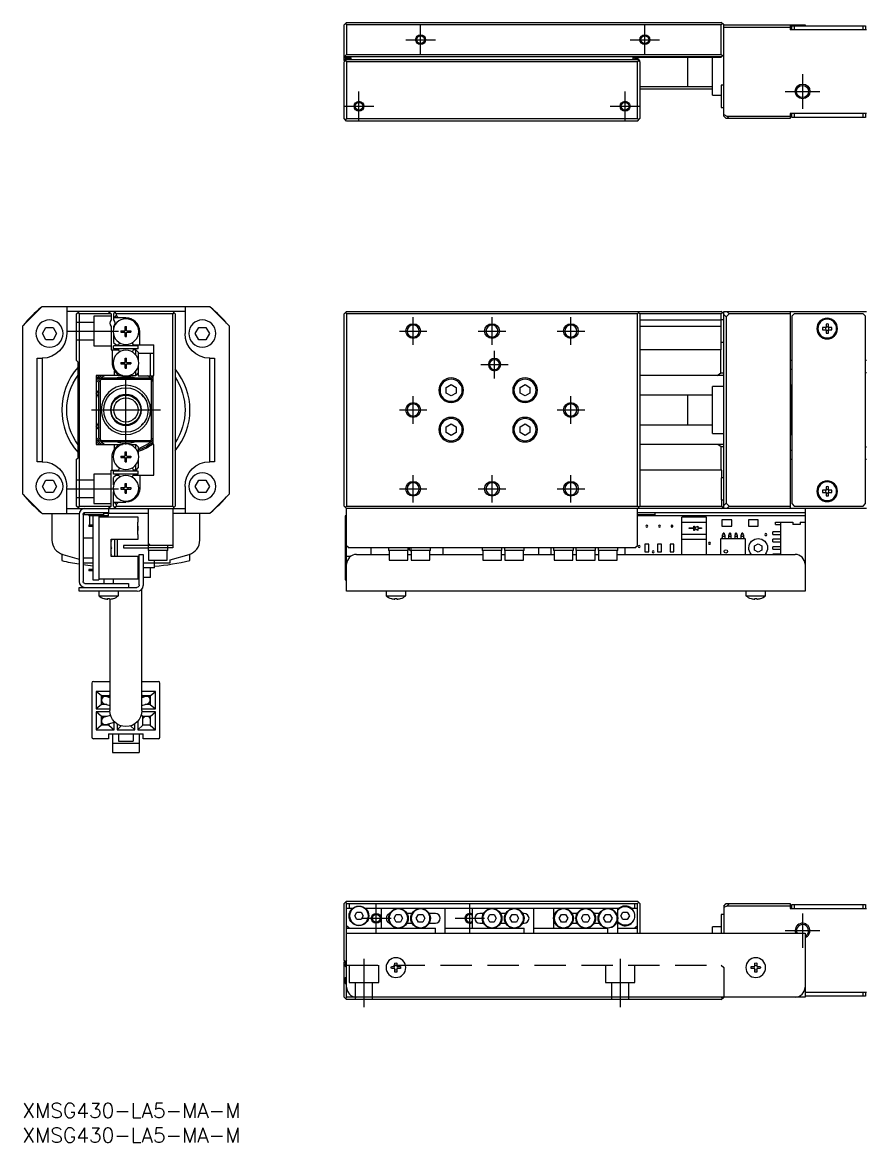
# Model space of a CAD drawing. Extents: x 0 to 783, y -8 to 230.
# Drawn here: x 0 to 171.3, y -8 to 219.3 of the extents above; entities that cross this region are included whole.
import ezdxf

# ---------------------------------------------------------------- set-up
doc = ezdxf.new("R2010")
doc.units = 0
doc.header["$LTSCALE"] = 0.5
doc.linetypes.add('CENTER', pattern=[50.8, 31.75, -6.35, 6.35, -6.35])
doc.linetypes.add('DASHED', pattern=[19.05, 12.7, -6.35])
for name, color, linetype in [('MSM_CENTER', 1, 'CENTER'), ('MSM_CONTINUOUS', 7, 'CONTINUOUS'), ('MSM_DASHED', 4, 'DASHED'), ('MSM_NARROW', 5, 'CONTINUOUS'), ('MSM_PART_NUMBER', 7, 'CONTINUOUS')]:
    doc.layers.add(name, color=color, linetype=linetype)
doc.styles.get("Standard").update_dxf_attribs({"font": 'txt.shx', "height": 1, "bigfont": 'bigfont.shx'})

# ---------------------------------------------------------------- blocks, each defined once
blk = doc.blocks.new('*U2')
at = {"layer": 'MSM_PART_NUMBER'}
blk.add_text('XMSG430-LA5-MA-M', height=3, dxfattribs=at).set_placement((0, -3))
blk = doc.blocks.new('*U3')
at = {"layer": 'MSM_PART_NUMBER'}
blk.add_text('XMSG430-LA5-MA-M', height=3, dxfattribs=at).set_placement((0, -8))

msp = doc.modelspace()

# ---------------------------------------------------------------- linework, layer by layer
at = {"layer": 'MSM_CENTER'}
for p, q in [((80.79, 212.76), (80.79, 218.76)), ((126.29, 212.76), (126.29, 218.76)), ((77.79, 215.76), (83.79, 215.76)), ((123.29, 215.76), (129.29, 215.76)), ((158.29, 208.76), (158.29, 201.76)), ((68.29, 199.26), (68.29, 205.26)), ((122.29, 199.26), (122.29, 205.26)), ((154.79, 205.26), (161.79, 205.26)), ((65.29, 202.26), (71.29, 202.26)), ((119.29, 202.26), (125.29, 202.26)), ((79.29, 153.84), (79.29, 159.44)), ((95.29, 153.84), (95.29, 159.44)), ((111.29, 153.84), (111.29, 159.44)), ((9, 156.64), (19.5, 156.64)), ((76.49, 156.64), (82.09, 156.64)), ((92.49, 156.64), (98.09, 156.64)), ((108.49, 156.64), (114.09, 156.64)), ((95.79, 147.04), (95.79, 152.64)), ((92.99, 149.84), (98.59, 149.84)), ((21, 133.64), (21, 147.64)), ((79.29, 137.84), (79.29, 143.44)), ((111.29, 137.84), (111.29, 143.44)), ((14, 140.64), (28, 140.64)), ((76.49, 140.64), (82.09, 140.64)), ((108.49, 140.64), (114.09, 140.64)), ((79.29, 121.84), (79.29, 127.44)), ((95.29, 121.84), (95.29, 127.44)), ((111.29, 121.84), (111.29, 127.44)), ((9, 124.64), (19.5, 124.64)), ((76.49, 124.64), (82.09, 124.64)), ((92.49, 124.64), (98.09, 124.64)), ((108.49, 124.64), (114.09, 124.64)), ((71.79, 34.5), (71.79, 40.5)), ((90.79, 34.5), (90.79, 40.5)), ((68.79, 37.5), (74.79, 37.5)), ((87.79, 37.5), (93.79, 37.5)), ((158.29, 38.5), (158.29, 31.5)), ((154.79, 35), (161.79, 35)), ((69.29, 29.3), (69.29, 19.5)), ((121.29, 29.3), (121.29, 19.5))]:
    msp.add_line(p, q, dxfattribs=at)
at = {"layer": 'MSM_CONTINUOUS'}
for p, q in [((65.29, 218.76), (65.79, 219.26)), ((65.29, 211.56), (65.29, 218.76)), ((65.54, 219.01), (65.79, 218.76)), ((65.79, 219.26), (141.79, 219.26)), ((65.79, 218.76), (65.79, 212.76)), ((141.79, 218.76), (65.79, 218.76)), ((142.29, 218.76), (141.79, 219.26)), ((141.79, 218.76), (142.04, 219.01)), ((141.79, 212.76), (141.79, 218.76)), ((142.29, 200.26), (142.29, 218.76)), ((142.29, 218.76), (158.79, 218.76)), ((155.79, 218.26), (142.29, 218.26)), ((155.79, 218.76), (155.79, 217.76)), ((156.09, 217.76), (156.09, 218.56)), ((156.09, 218.56), (171.09, 218.56)), ((156.59, 218.56), (156.59, 217.76)), ((158.79, 218.76), (158.79, 218.56)), ((170.59, 217.76), (170.59, 218.56)), ((171.09, 218.56), (171.09, 217.76)), ((171.29, 217.76), (155.79, 217.76)), ((65.79, 212.76), (65.29, 212.26)), ((141.79, 212.26), (65.29, 212.26)), ((65.29, 212.06), (66.69, 212.06)), ((65.29, 211.26), (65.79, 211.76)), ((65.39, 211.46), (65.29, 211.56)), ((65.39, 211.36), (65.39, 211.56)), ((65.54, 211.51), (65.79, 211.26)), ((66.39, 211.86), (65.69, 211.86)), ((65.79, 212.76), (141.79, 212.76)), ((65.79, 211.76), (124.79, 211.76)), ((66.69, 211.76), (66.69, 212.06)), ((123.89, 211.76), (123.89, 212.16)), ((141.69, 212.16), (123.89, 212.16)), ((124.89, 211.86), (124.19, 211.86)), ((124.79, 211.76), (125.29, 211.26)), ((124.79, 211.26), (125.04, 211.51)), ((125.19, 211.56), (125.19, 211.36)), ((134.99, 206.26), (134.99, 212.16)), ((139.99, 204.51), (139.99, 212.16)), ((141.69, 212.16), (141.79, 212.26)), ((142.04, 212.51), (141.79, 212.76)), ((141.79, 212.26), (142.29, 212.76)), ((65.29, 199.76), (65.29, 211.26)), ((65.79, 211.26), (65.79, 199.76)), ((124.79, 211.26), (65.79, 211.26)), ((124.79, 199.76), (124.79, 211.26)), ((125.29, 211.26), (125.29, 199.76)), ((125.29, 206.26), (139.99, 206.26)), ((125.29, 205.76), (139.99, 205.76)), ((141.79, 206.51), (141.79, 202.01)), ((142.29, 206.51), (141.79, 206.51)), ((139.99, 204.51), (141.79, 204.51)), ((141.79, 202.01), (142.29, 202.01)), ((142.29, 200.57), (142.9, 200.26)), ((142.79, 199.76), (142.29, 200.26)), ((142.9, 200.26), (155.79, 200.26)), ((142.9, 200.26), (143.4, 199.76)), ((171.29, 200.76), (155.79, 200.76)), ((155.79, 200.76), (155.79, 199.76)), ((156.09, 199.96), (156.09, 200.76)), ((156.59, 200.76), (156.59, 199.96)), ((170.59, 199.96), (170.59, 200.76)), ((171.09, 200.76), (171.09, 199.96)), ((65.79, 199.26), (65.29, 199.76)), ((65.79, 199.76), (65.54, 199.51)), ((65.79, 199.76), (124.79, 199.76)), ((124.79, 199.26), (65.79, 199.26)), ((125.04, 199.51), (124.79, 199.76)), ((124.79, 199.26), (125.29, 199.76)), ((155.79, 199.76), (142.79, 199.76)), ((171.09, 199.96), (156.09, 199.96)), ((4, 161.64), (0, 157.64)), ((4, 161.64), (38, 161.64)), ((9, 161.64), (9, 156.14)), ((33, 161.64), (33, 156.14)), ((42, 157.64), (38, 161.64)), ((33, 160.64), (9, 160.64)), ((11, 160.14), (11.5, 160.64)), ((11, 150.64), (11, 160.14)), ((11.5, 160.14), (11.25, 160.39)), ((11.5, 160.14), (11.5, 121.14)), ((18, 160.14), (11.5, 160.14)), ((17.5, 160.64), (18, 160.14)), ((18, 160.14), (18, 158.9)), ((19, 160.64), (18.5, 160.14)), ((18.5, 160.14), (18.5, 158.9)), ((21, 159.34), (18.5, 159.34)), ((19, 159.84), (18.65, 159.34)), ((19, 160.14), (18.75, 160.39)), ((19, 160.14), (19, 159.84)), ((30.5, 160.14), (19, 160.14)), ((19.5, 159.34), (19, 159.84)), ((30.5, 160.64), (31, 160.14)), ((30.75, 160.39), (30.5, 160.14)), ((30.5, 121.14), (30.5, 160.14)), ((31, 160.14), (31, 121.14)), ((65.79, 160.64), (65.29, 160.14)), ((65.29, 121.14), (65.29, 160.14)), ((65.54, 160.39), (65.79, 160.14)), ((65.79, 160.64), (141.79, 160.64)), ((65.79, 160.14), (65.79, 121.14)), ((124.79, 160.14), (65.79, 160.14)), ((125.29, 160.14), (124.79, 160.64)), ((124.79, 160.14), (125.04, 160.39)), ((124.79, 121.14), (124.79, 160.14)), ((141.79, 160.14), (125.29, 160.14)), ((125.29, 160.14), (125.29, 121.14)), ((142.29, 160.14), (141.79, 160.64)), ((141.79, 160.14), (142.04, 160.39)), ((141.79, 158.9), (141.79, 160.14)), ((142.29, 120.64), (142.29, 160.64)), ((142.29, 160.64), (171.29, 160.64)), ((142.79, 159.53), (142.29, 160.03)), ((143.4, 160.14), (142.79, 159.53)), ((142.79, 159.53), (142.79, 121.75)), ((142.9, 160.64), (143.4, 160.14)), ((155.79, 160.14), (143.4, 160.14)), ((155.79, 160.64), (155.79, 120.64)), ((156.59, 160.14), (156.09, 159.64)), ((156.09, 159.64), (156.09, 121.64)), ((170.59, 160.14), (156.59, 160.14)), ((171.09, 159.64), (170.59, 160.14)), ((171.09, 121.64), (171.09, 159.64)), ((0, 157.64), (0, 123.64)), ((4.06, 156.14), (4.78, 157.39)), ((4.78, 157.39), (6.22, 157.39)), ((6.22, 157.39), (6.94, 156.14)), ((18, 157.58), (18, 152.84)), ((18.5, 157.58), (18.5, 157.25)), ((20.86, 157.54), (21.15, 157.54)), ((20.86, 156.74), (20.86, 157.54)), ((21.15, 157.01), (20.86, 157.01)), ((21.15, 156.74), (21.15, 157.54)), ((35.06, 156.14), (35.78, 157.39)), ((35.78, 157.39), (37.22, 157.39)), ((37.22, 157.39), (37.94, 156.14)), ((42, 123.64), (42, 157.64)), ((125.29, 158.9), (141.79, 158.9)), ((141.79, 157.58), (125.29, 157.58)), ((141.79, 152.84), (141.79, 158.89)), ((142.29, 158.89), (141.79, 158.89)), ((163.05, 157.38), (162.37, 157.38)), ((162.37, 156.9), (163.05, 156.9)), ((163.05, 158.06), (163.05, 157.38)), ((163.05, 156.9), (163.05, 156.22)), ((163.53, 157.38), (163.53, 158.06)), ((164.21, 157.38), (163.53, 157.38)), ((163.53, 156.22), (163.53, 156.9)), ((163.53, 156.9), (164.21, 156.9)), ((4.78, 154.89), (4.06, 156.14)), ((6.22, 154.89), (4.78, 154.89)), ((6.94, 156.14), (6.22, 154.89)), ((18.5, 155.82), (18.5, 154.34)), ((20, 156.68), (20.8, 156.68)), ((20, 156.68), (20, 156.39)), ((20, 156.39), (20.8, 156.39)), ((20.53, 156.39), (20.53, 156.68)), ((20.86, 155.54), (20.86, 156.33)), ((20.86, 156.07), (21.15, 156.07)), ((20.86, 155.54), (21.15, 155.54)), ((21.15, 155.54), (21.15, 156.33)), ((21.21, 156.68), (22, 156.68)), ((21.21, 156.39), (22, 156.39)), ((21.47, 156.39), (21.47, 156.68)), ((22, 156.68), (22, 156.39)), ((23.8, 153.84), (23.8, 156.54)), ((35.78, 154.89), (35.06, 156.14)), ((37.22, 154.89), (35.78, 154.89)), ((37.94, 156.14), (37.22, 154.89)), ((18, 152.84), (19.46, 152.84)), ((18.2, 152.84), (18.2, 150.14)), ((18.5, 154.34), (19, 153.84)), ((18.5, 153.04), (18.5, 153.64)), ((23.5, 153.64), (18.5, 153.64)), ((23.5, 153.04), (18.5, 153.04)), ((19, 153.84), (19.48, 153.84)), ((19.46, 152.84), (19.54, 152.7)), ((19.54, 153.93), (19.48, 153.84)), ((22.52, 153.84), (22.33, 154.16)), ((22.33, 152.46), (22.54, 152.84)), ((22.52, 153.84), (26.7, 153.84)), ((23, 152.84), (22.54, 152.84)), ((23, 151.8), (23, 152.84)), ((23, 152.84), (23.5, 152.34)), ((23.5, 153.04), (23.5, 153.64)), ((23.5, 152.34), (23.5, 150.85)), ((26.7, 147.64), (26.7, 153.84)), ((141.79, 152.84), (125.29, 152.84)), ((141.69, 148.14), (141.69, 152.84)), ((141.79, 154.39), (142.29, 154.39)), ((3, 130.14), (3, 151.14)), ((3, 151.14), (4, 151.14)), ((4, 151.14), (4, 130.14)), ((11.3, 150.34), (11, 150.64)), ((11.3, 130.94), (11.3, 150.34)), ((20, 150.28), (20.8, 150.28)), ((20, 150.28), (20, 149.99)), ((20.53, 149.99), (20.53, 150.28)), ((20.86, 151.14), (21.15, 151.14)), ((20.86, 150.34), (20.86, 151.14)), ((21.15, 150.61), (20.86, 150.61)), ((21.15, 150.34), (21.15, 151.14)), ((21.21, 150.28), (22, 150.28)), ((21.47, 149.99), (21.47, 150.28)), ((22, 150.28), (22, 149.99)), ((26.7, 152.09), (23.5, 152.09)), ((26, 147.59), (26, 152.09)), ((38, 130.14), (38, 151.14)), ((38, 151.14), (39, 151.14)), ((39, 151.14), (39, 130.14)), ((156.09, 150.64), (155.79, 150.64)), ((171.29, 150.64), (171.09, 150.64)), ((18.7, 147.64), (18.7, 148.54)), ((19.2, 147.99), (19.2, 147.64)), ((20, 149.99), (20.8, 149.99)), ((20.86, 149.14), (20.86, 149.93)), ((20.86, 149.67), (21.15, 149.67)), ((20.86, 149.14), (21.15, 149.14)), ((21.15, 149.14), (21.15, 149.93)), ((21.21, 149.99), (22, 149.99)), ((23, 147.64), (23, 148.48)), ((23.5, 148.14), (23, 147.64)), ((23.5, 149.42), (23.5, 147.59)), ((140.98, 147.64), (141.69, 148.14)), ((141.69, 148.14), (142.29, 148.14)), ((155.79, 148.89), (156.09, 148.89)), ((171.29, 148.14), (171.09, 148.14)), ((15, 147.64), (15, 133.64)), ((20.29, 147.64), (15, 147.64)), ((15.5, 146.34), (15.8, 146.64)), ((15.5, 134.94), (15.5, 146.34)), ((16, 146.84), (15.8, 146.64)), ((15.8, 146.64), (15.8, 134.64)), ((16, 146.84), (16.3, 147.14)), ((26, 146.84), (16, 146.84)), ((16.3, 147.14), (25.7, 147.14)), ((21.71, 147.64), (23, 147.64)), ((23.5, 147.59), (26.5, 147.59)), ((25.7, 147.14), (26.5, 146.34)), ((26.2, 134.64), (26.2, 146.64)), ((26.5, 133.64), (26.5, 147.64)), ((26.5, 147.64), (26.7, 147.64)), ((85.99, 145.22), (86.99, 145.79)), ((86.99, 145.79), (87.99, 145.22)), ((100.99, 145.22), (101.99, 145.79)), ((101.99, 145.79), (102.99, 145.22)), ((142.29, 147.64), (125.29, 147.64)), ((155.99, 145.64), (155.79, 145.44)), ((155.99, 145.64), (155.99, 135.64)), ((156.09, 145.64), (155.99, 145.64)), ((24.2, 143.61), (24.2, 143.8)), ((24.2, 143.61), (24.43, 143.39)), ((24.43, 143.56), (24.43, 143.39)), ((24.43, 143.39), (24.56, 143.39)), ((85.99, 144.06), (85.99, 145.22)), ((86.99, 143.48), (85.99, 144.06)), ((87.99, 144.06), (86.99, 143.48)), ((87.99, 145.22), (87.99, 144.06)), ((100.99, 144.06), (100.99, 145.22)), ((101.99, 143.48), (100.99, 144.06)), ((102.99, 144.06), (101.99, 143.48)), ((102.99, 145.22), (102.99, 144.06)), ((139.99, 143.64), (125.29, 143.64)), ((134.99, 137.64), (134.99, 143.64)), ((139.99, 135.89), (139.99, 145.39)), ((142.29, 145.39), (139.99, 145.39)), ((18.04, 139.58), (18.04, 139.57)), ((23.97, 139.57), (23.97, 139.57)), ((19.56, 137.84), (19.63, 137.84)), ((19.69, 137.77), (19.63, 137.84)), ((22.38, 137.84), (22.31, 137.77)), ((22.38, 137.84), (22.44, 137.84)), ((24.43, 137.89), (24.2, 137.66)), ((24.2, 137.47), (24.2, 137.66)), ((24.43, 137.89), (24.43, 137.72)), ((24.56, 137.89), (24.43, 137.89)), ((85.99, 137.22), (86.99, 137.79)), ((85.99, 136.06), (85.99, 137.22)), ((86.99, 137.79), (87.99, 137.22)), ((87.99, 137.22), (87.99, 136.06)), ((100.99, 137.22), (101.99, 137.79)), ((100.99, 136.06), (100.99, 137.22)), ((101.99, 137.79), (102.99, 137.22)), ((102.99, 137.22), (102.99, 136.06)), ((125.29, 137.64), (139.99, 137.64)), ((15.8, 134.64), (15.5, 134.94)), ((15.8, 134.64), (16, 134.44)), ((16, 134.44), (26, 134.44)), ((16.3, 134.14), (16, 134.44)), ((25.7, 134.14), (16.3, 134.14)), ((26, 134.44), (25.7, 134.14)), ((26, 134.44), (26.2, 134.64)), ((26.5, 134.94), (26.2, 134.64)), ((86.99, 135.48), (85.99, 136.06)), ((87.99, 136.06), (86.99, 135.48)), ((101.99, 135.48), (100.99, 136.06)), ((102.99, 136.06), (101.99, 135.48)), ((139.99, 135.89), (142.29, 135.89)), ((155.79, 135.84), (155.99, 135.64)), ((155.99, 135.64), (156.09, 135.64)), ((15, 133.64), (20.29, 133.64)), ((18.7, 132.73), (18.7, 133.64)), ((19.2, 133.64), (19.2, 133.28)), ((20.86, 132.14), (21.15, 132.14)), ((20.86, 131.34), (20.86, 132.14)), ((21.15, 131.34), (21.15, 132.14)), ((21.71, 133.64), (23, 133.64)), ((23, 132.8), (23, 133.64)), ((23, 133.64), (23.5, 133.14)), ((23.5, 133.14), (23.5, 131.85)), ((26.7, 133.64), (26.5, 133.64)), ((26.7, 127.44), (26.7, 133.64)), ((142.29, 133.64), (125.29, 133.64)), ((141.79, 133.14), (141.08, 133.64)), ((141.79, 128.44), (141.79, 133.14)), ((142.29, 133.14), (141.79, 133.14)), ((156.09, 132.39), (155.79, 132.39)), ((171.09, 133.14), (171.29, 133.14)), ((4, 130.14), (3, 130.14)), ((11, 130.64), (11.3, 130.94)), ((11, 121.14), (11, 130.64)), ((18.2, 128.44), (18.2, 131.14)), ((20, 131.28), (20.8, 131.28)), ((20, 131.28), (20, 130.99)), ((20, 130.99), (20.8, 130.99)), ((20.53, 130.99), (20.53, 131.28)), ((21.15, 131.61), (20.86, 131.61)), ((20.86, 130.14), (20.86, 130.93)), ((20.86, 130.67), (21.15, 130.67)), ((20.86, 130.14), (21.15, 130.14)), ((21.15, 130.14), (21.15, 130.93)), ((21.21, 131.28), (22, 131.28)), ((21.21, 130.99), (22, 130.99)), ((21.47, 130.99), (21.47, 131.28)), ((22, 131.28), (22, 130.99)), ((23.5, 130.42), (23.5, 128.94)), ((39, 130.14), (38, 130.14)), ((155.79, 130.64), (156.09, 130.64)), ((171.09, 130.64), (171.29, 130.64)), ((18, 128.44), (19.46, 128.44)), ((18, 121.14), (18, 128.44)), ((18.5, 127.64), (18.5, 128.24)), ((23.5, 128.24), (18.5, 128.24)), ((23.5, 127.64), (18.5, 127.64)), ((19, 127.44), (18.5, 126.94)), ((19, 127.44), (19.48, 127.44)), ((19.54, 128.58), (19.46, 128.44)), ((19.48, 127.44), (19.54, 127.35)), ((22.54, 128.44), (22.33, 128.81)), ((22.33, 127.11), (22.52, 127.44)), ((22.52, 127.44), (26.7, 127.44)), ((23, 128.44), (22.54, 128.44)), ((23, 128.44), (23, 129.48)), ((23.5, 128.94), (23, 128.44)), ((23.5, 127.64), (23.5, 128.24)), ((23.8, 127.44), (23.8, 124.74)), ((141.89, 128.44), (125.29, 128.44)), ((141.89, 126.89), (141.89, 128.44)), ((4.06, 125.14), (4.78, 126.39)), ((4.78, 123.89), (4.06, 125.14)), ((4.78, 126.39), (6.22, 126.39)), ((6.22, 126.39), (6.94, 125.14)), ((6.94, 125.14), (6.22, 123.89)), ((9, 119.64), (9, 125.14)), ((18.5, 125.45), (18.5, 126.94)), ((20.86, 125.74), (21.15, 125.74)), ((20.86, 124.94), (20.86, 125.74)), ((21.15, 125.21), (20.86, 125.21)), ((21.15, 124.94), (21.15, 125.74)), ((33, 125.14), (33, 119.64)), ((35.06, 125.14), (35.78, 126.39)), ((35.78, 123.89), (35.06, 125.14)), ((35.78, 126.39), (37.22, 126.39)), ((37.22, 126.39), (37.94, 125.14)), ((37.94, 125.14), (37.22, 123.89)), ((141.79, 126.89), (141.79, 122.39)), ((142.29, 126.89), (141.79, 126.89)), ((163.05, 125.06), (163.05, 124.38)), ((163.53, 124.38), (163.53, 125.06)), ((0, 123.64), (4, 119.64)), ((6.22, 123.89), (4.78, 123.89)), ((18.5, 121.14), (18.5, 124.02)), ((20, 124.88), (20.8, 124.88)), ((20, 124.88), (20, 124.59)), ((20, 124.59), (20.8, 124.59)), ((20.53, 124.59), (20.53, 124.88)), ((20.86, 123.74), (20.86, 124.53)), ((20.86, 124.27), (21.15, 124.27)), ((20.86, 123.74), (21.15, 123.74)), ((21.15, 123.74), (21.15, 124.53)), ((21.21, 124.88), (22, 124.88)), ((21.21, 124.59), (22, 124.59)), ((21.47, 124.59), (21.47, 124.88)), ((22, 124.88), (22, 124.59)), ((37.22, 123.89), (35.78, 123.89)), ((38, 119.64), (42, 123.64)), ((163.05, 124.38), (162.37, 124.38)), ((162.37, 123.9), (163.05, 123.9)), ((163.05, 123.9), (163.05, 123.22)), ((164.21, 124.38), (163.53, 124.38)), ((163.53, 123.22), (163.53, 123.9)), ((163.53, 123.9), (164.21, 123.9)), ((9, 120.64), (33, 120.64)), ((11.5, 120.64), (11, 121.14)), ((11.25, 120.89), (11.5, 121.14)), ((11.5, 121.14), (18, 121.14)), ((18, 121.14), (17.5, 120.64)), ((17.5, 120.64), (17.5, 119.84)), ((18.5, 121.94), (21, 121.94)), ((18.5, 121.14), (19, 120.64)), ((18.65, 121.94), (19, 121.44)), ((18.75, 120.89), (19, 121.14)), ((19, 121.44), (19.5, 121.94)), ((19, 121.44), (19, 121.14)), ((19, 121.14), (30.5, 121.14)), ((25.5, 120.64), (25.5, 112.14)), ((30.5, 121.14), (30.75, 120.89)), ((31, 121.14), (30.5, 120.64)), ((30.5, 120.64), (30.5, 112.64)), ((65.29, 121.14), (65.79, 120.64)), ((65.79, 121.14), (65.54, 120.89)), ((65.79, 121.14), (124.79, 121.14)), ((65.79, 103.84), (65.79, 120.64)), ((171.29, 120.64), (65.79, 120.64)), ((125.04, 120.89), (124.79, 121.14)), ((124.79, 120.64), (125.29, 121.14)), ((124.79, 113.14), (124.79, 120.64)), ((125.29, 121.14), (141.89, 121.14)), ((141.79, 122.39), (142.29, 122.39)), ((141.79, 120.64), (142.09, 120.94)), ((141.89, 121.14), (141.89, 122.39)), ((142.09, 120.94), (141.89, 121.14)), ((142.09, 120.94), (142.29, 121.14)), ((142.29, 121.25), (142.79, 121.75)), ((142.79, 121.75), (143.4, 121.14)), ((143.4, 121.14), (142.9, 120.64)), ((143.4, 121.14), (155.79, 121.14)), ((156.09, 121.64), (156.59, 121.14)), ((156.59, 121.14), (170.59, 121.14)), ((158.79, 120.64), (158.79, 103.84)), ((170.59, 121.14), (171.09, 121.64)), ((4, 119.64), (11.52, 119.64)), ((6, 119.64), (6, 114.22)), ((11.5, 119.44), (11.5, 105.84)), ((12.3, 119.44), (12.3, 105.84)), ((12.5, 119.64), (12.35, 119.64)), ((12.5, 119.78), (12.5, 119.34)), ((16.5, 119.34), (12.5, 119.34)), ((12.7, 119.84), (17.5, 119.84)), ((13.5, 119.34), (13.5, 119.14)), ((17.5, 119.14), (13.5, 119.14)), ((13.6, 119.14), (13.6, 117.26)), ((14.3, 119.14), (14.3, 106.14)), ((15.5, 119.14), (15.5, 106.14)), ((23.5, 118.89), (15.5, 118.89)), ((16.5, 119.34), (16.5, 119.84)), ((25.5, 119.64), (16.5, 119.64)), ((17.4, 118.89), (17.4, 119.14)), ((17.5, 119.14), (17.5, 119.64)), ((23.5, 117.89), (23.5, 118.89)), ((38, 119.64), (30.5, 119.64)), ((36, 114.22), (36, 119.64)), ((65.79, 119.14), (65.49, 119.14)), ((65.49, 119.14), (65.49, 106.14)), ((124.79, 119.84), (158.79, 119.84)), ((128.29, 119.34), (124.79, 119.34)), ((158.79, 119.14), (124.79, 119.14)), ((128.29, 119.84), (128.29, 119.14)), ((138.79, 118.89), (133.79, 118.89)), ((133.79, 111.34), (133.79, 118.89)), ((138.79, 111.34), (138.79, 118.89)), ((141.91, 118.34), (141.91, 117.09)), ((143.91, 118.34), (141.91, 118.34)), ((143.91, 117.09), (143.91, 118.34)), ((147.31, 118.34), (147.31, 117.09)), ((149.31, 118.34), (147.31, 118.34)), ((149.31, 117.09), (149.31, 118.34)), ((13.5, 117.26), (13.5, 117.01)), ((14.3, 117.26), (13.5, 117.26)), ((14.3, 117.01), (13.5, 117.01)), ((23.5, 117.89), (23.4, 117.89)), ((23.4, 115.39), (23.4, 117.89)), ((23.4, 117.09), (23.5, 117.09)), ((23.4, 116.71), (23.5, 116.71)), ((23.4, 116.56), (23.5, 116.56)), ((23.4, 116.19), (23.5, 116.19)), ((23.5, 116.19), (23.5, 117.09)), ((133.79, 117.89), (138.79, 117.89)), ((135.29, 116.71), (136.24, 116.71)), ((135.29, 116.56), (135.29, 116.71)), ((136.24, 116.56), (135.29, 116.56)), ((136.24, 117.09), (136.39, 117.09)), ((136.24, 116.71), (136.24, 117.09)), ((136.24, 116.19), (136.24, 116.56)), ((136.39, 116.19), (136.24, 116.19)), ((136.39, 117.09), (136.39, 116.7)), ((136.39, 116.7), (137.07, 117.09)), ((137.07, 116.19), (136.39, 116.58)), ((136.39, 116.58), (136.39, 116.19)), ((137.07, 117.09), (137.07, 116.71)), ((137.07, 116.71), (137.77, 116.71)), ((137.07, 116.56), (137.07, 116.19)), ((137.77, 116.56), (137.07, 116.56)), ((137.77, 116.71), (137.77, 116.56)), ((141.91, 117.09), (143.91, 117.09)), ((147.31, 117.09), (149.31, 117.09)), ((152.79, 117.39), (152.79, 117.89)), ((152.79, 117.89), (156.29, 117.89)), ((152.79, 117.39), (153.79, 117.39)), ((153.79, 117.89), (153.79, 111.34)), ((156.29, 117.89), (156.29, 117.39)), ((157.79, 117.39), (156.29, 117.39)), ((157.79, 117.89), (157.79, 117.39)), ((157.79, 117.89), (158.79, 117.89)), ((14.3, 114.64), (12.3, 114.64)), ((18, 110.89), (18, 114.39)), ((18, 114.39), (23.5, 114.39)), ((18.7, 114.39), (18.7, 110.89)), ((19.2, 114.39), (19.2, 110.89)), ((23.5, 115.39), (23.4, 115.39)), ((23.5, 114.39), (23.5, 115.39)), ((26, 113.14), (25.5, 113.64)), ((138.79, 115.39), (133.79, 115.39)), ((133.79, 114.39), (138.79, 114.39)), ((141.73, 111.34), (141.73, 114.49)), ((141.83, 114.59), (146.53, 114.59)), ((142.06, 115.32), (142.18, 115.39)), ((142.06, 114.59), (142.06, 115.32)), ((142.06, 115.03), (142.49, 115.03)), ((142.18, 115.39), (142.18, 115.64)), ((142.38, 115.64), (142.18, 115.64)), ((142.38, 115.64), (142.38, 115.39)), ((142.38, 115.39), (142.49, 115.32)), ((142.49, 115.32), (142.49, 114.59)), ((143.33, 115.32), (143.45, 115.39)), ((143.33, 114.59), (143.33, 115.32)), ((143.33, 115.03), (143.76, 115.03)), ((143.45, 115.39), (143.45, 115.64)), ((143.65, 115.64), (143.45, 115.64)), ((143.65, 115.64), (143.65, 115.39)), ((143.65, 115.39), (143.76, 115.32)), ((143.76, 115.32), (143.76, 114.59)), ((144.6, 115.32), (144.72, 115.39)), ((144.6, 114.59), (144.6, 115.32)), ((144.6, 115.03), (145.03, 115.03)), ((144.72, 115.39), (144.72, 115.64)), ((144.92, 115.64), (144.72, 115.64)), ((144.92, 115.64), (144.92, 115.39)), ((144.92, 115.39), (145.03, 115.32)), ((145.03, 115.32), (145.03, 114.59)), ((145.87, 115.32), (145.99, 115.39)), ((145.87, 114.59), (145.87, 115.32)), ((145.87, 115.03), (146.3, 115.03)), ((145.99, 115.39), (145.99, 115.64)), ((146.19, 115.64), (145.99, 115.64)), ((146.19, 115.64), (146.19, 115.39)), ((146.19, 115.39), (146.3, 115.32)), ((146.3, 115.32), (146.3, 114.59)), ((146.63, 114.49), (146.63, 111.34)), ((152.29, 115.39), (152.29, 115.89)), ((153.79, 115.89), (152.29, 115.89)), ((152.29, 115.39), (153.79, 115.39)), ((152.29, 113.89), (152.29, 114.39)), ((153.79, 114.39), (152.29, 114.39)), ((152.29, 113.89), (153.79, 113.89)), ((8, 111.39), (8, 110.07)), ((20.5, 113.14), (20.5, 112.64)), ((30.5, 113.14), (20.5, 113.14)), ((20.5, 112.64), (25.5, 112.64)), ((29.5, 112.64), (25.5, 112.64)), ((29.5, 112.14), (25.5, 112.14)), ((29.5, 112.14), (25.5, 112.14)), ((25.6, 112.14), (25.6, 110.14)), ((29.4, 110.14), (29.4, 112.14)), ((29.5, 112.14), (29.5, 113.14)), ((30.5, 112.64), (29.5, 112.64)), ((34, 110.07), (34, 111.39)), ((65.79, 113.14), (66.29, 112.64)), ((124.29, 112.64), (66.29, 112.64)), ((70.79, 111.34), (70.79, 112.64)), ((74.29, 112.64), (74.29, 112.14)), ((78.29, 112.14), (74.29, 112.14)), ((74.39, 112.14), (74.39, 110.14)), ((78.19, 110.14), (78.19, 112.14)), ((78.29, 112.14), (78.29, 112.64)), ((78.54, 112.2), (78.54, 112.64)), ((78.89, 112), (78.54, 112.2)), ((78.79, 112.64), (78.79, 112.14)), ((82.79, 112.14), (78.79, 112.14)), ((78.89, 112.14), (78.89, 110.14)), ((82.69, 110.14), (82.69, 112.14)), ((82.79, 112.14), (82.79, 112.64)), ((85.39, 111.34), (85.39, 112.64)), ((93.29, 112.64), (93.29, 112.14)), ((97.29, 112.14), (93.29, 112.14)), ((93.39, 112.14), (93.39, 110.14)), ((97.19, 110.14), (97.19, 112.14)), ((97.29, 112.14), (97.29, 112.64)), ((97.79, 112.64), (97.79, 112.14)), ((101.79, 112.14), (97.79, 112.14)), ((97.89, 112.14), (97.89, 110.14)), ((101.69, 110.14), (101.69, 112.14)), ((101.79, 112.14), (101.79, 112.64)), ((104.79, 111.34), (104.79, 112.64)), ((107.19, 112.64), (107.19, 111.34)), ((107.79, 112.64), (107.79, 112.14)), ((111.79, 112.14), (107.79, 112.14)), ((107.89, 112.14), (107.89, 110.14)), ((111.69, 110.14), (111.69, 112.14)), ((111.79, 112.14), (111.79, 112.64)), ((112.29, 112.64), (112.29, 112.14)), ((116.29, 112.14), (112.29, 112.14)), ((112.39, 112.14), (112.39, 110.14)), ((116.19, 110.14), (116.19, 112.14)), ((116.29, 112.14), (116.29, 112.64)), ((116.79, 112.64), (116.79, 112.14)), ((120.79, 112.14), (116.79, 112.14)), ((116.89, 112.14), (116.89, 110.14)), ((120.69, 110.14), (120.69, 112.14)), ((120.79, 112.14), (120.79, 112.64)), ((122.29, 111.34), (122.29, 112.64)), ((124.29, 112.64), (124.79, 113.14)), ((126.32, 113.44), (126.32, 111.84)), ((127.12, 113.44), (126.32, 113.44)), ((126.32, 111.84), (127.12, 111.84)), ((127.12, 111.84), (127.12, 113.44)), ((129.66, 113.44), (128.86, 113.44)), ((128.86, 113.44), (128.86, 111.84)), ((128.86, 111.84), (129.66, 111.84)), ((129.66, 111.84), (129.66, 113.44)), ((131.4, 113.44), (131.4, 111.84)), ((132.2, 113.44), (131.4, 113.44)), ((131.4, 111.84), (132.2, 111.84)), ((132.2, 111.84), (132.2, 113.44)), ((148.54, 113.07), (149.29, 113.5)), ((148.54, 112.2), (148.54, 113.07)), ((149.29, 111.77), (148.54, 112.2)), ((149.29, 113.5), (150.04, 113.07)), ((150.04, 112.2), (149.29, 111.77)), ((150.04, 113.07), (150.04, 112.2)), ((152.29, 112.39), (152.29, 112.89)), ((153.79, 112.89), (152.29, 112.89)), ((152.29, 112.39), (153.79, 112.39)), ((152.29, 111.34), (152.29, 111.39)), ((153.79, 111.39), (152.29, 111.39)), ((8.17, 111.33), (11.5, 110.38)), ((12.3, 110.64), (14.3, 110.64)), ((12.3, 109.64), (14.3, 109.64)), ((23.5, 110.89), (18, 110.89)), ((23.5, 106.39), (23.5, 110.89)), ((23.5, 109.64), (23.7, 109.64)), ((23.7, 111.34), (24.5, 111.34)), ((23.7, 105.14), (23.7, 111.34)), ((24.5, 111.34), (24.5, 105.04)), ((24.5, 109.64), (30, 109.64)), ((25.6, 110.14), (29.4, 110.14)), ((26.78, 109.64), (26.78, 110.14)), ((26.82, 108.64), (26.82, 109.64)), ((30, 110.24), (33.83, 111.33)), ((30, 109.64), (30, 110.24)), ((66.52, 110.89), (65.79, 110.89)), ((67.79, 111.34), (74.39, 111.34)), ((74.39, 110.14), (78.19, 110.14)), ((78.19, 111.34), (78.89, 111.34)), ((78.89, 110.14), (82.69, 110.14)), ((82.69, 111.34), (93.39, 111.34)), ((93.39, 110.14), (97.19, 110.14)), ((97.19, 111.34), (97.89, 111.34)), ((97.89, 110.14), (101.69, 110.14)), ((101.69, 111.34), (107.89, 111.34)), ((107.89, 110.14), (111.69, 110.14)), ((111.69, 111.34), (112.39, 111.34)), ((112.39, 110.14), (116.19, 110.14)), ((116.19, 111.34), (116.89, 111.34)), ((116.89, 110.14), (120.69, 110.14)), ((120.69, 111.34), (156.79, 111.34)), ((13.5, 108.26), (13.5, 108.01)), ((14.3, 108.26), (13.5, 108.26)), ((14.3, 108.01), (13.5, 108.01)), ((23.7, 108.64), (23.5, 108.64)), ((26.82, 108.64), (24.5, 108.64)), ((26, 106.64), (26, 108.64)), ((11.5, 103.84), (11.5, 104.64)), ((11.5, 104.64), (23.2, 104.64)), ((12.7, 105.44), (21.5, 105.44)), ((14.3, 106.14), (15.5, 106.14)), ((15.5, 106.39), (23.5, 106.39)), ((16.5, 106.39), (16.5, 105.44)), ((18.5, 105.44), (18.5, 106.39)), ((21.5, 105.44), (21.5, 104.64)), ((26, 106.64), (24.5, 106.64)), ((65.49, 106.14), (65.79, 106.14)), ((23.3, 103.84), (11.5, 103.84)), ((15.5, 103.84), (15.5, 102.94)), ((15.5, 102.94), (19.5, 102.94)), ((16.55, 102.38), (16.57, 102.38)), ((17.3, 102.38), (17.7, 102.38)), ((17.3, 102.25), (17.3, 102.38)), ((17.7, 102.38), (17.7, 102.25)), ((18.43, 102.38), (18.45, 102.38)), ((19.5, 102.94), (19.5, 103.84)), ((24.25, 79.64), (24.25, 104.3)), ((158.79, 103.84), (65.79, 103.84)), ((73.79, 103.84), (73.79, 102.94)), ((73.79, 102.94), (77.79, 102.94)), ((74.84, 102.38), (74.86, 102.38)), ((75.59, 102.38), (75.99, 102.38)), ((75.59, 102.25), (75.59, 102.38)), ((75.99, 102.38), (75.99, 102.25)), ((76.72, 102.38), (76.74, 102.38)), ((77.79, 102.94), (77.79, 103.84)), ((146.79, 103.84), (146.79, 102.94)), ((146.79, 102.94), (150.79, 102.94)), ((147.84, 102.38), (147.86, 102.38)), ((148.59, 102.38), (148.99, 102.38)), ((148.59, 102.25), (148.59, 102.38)), ((148.99, 102.38), (148.99, 102.25)), ((149.72, 102.38), (149.74, 102.38)), ((150.79, 102.94), (150.79, 103.84)), ((17.75, 102.25), (17.75, 79.64)), ((14.1, 85.24), (14.1, 74.24)), ((14.4, 85.54), (17.75, 85.54)), ((24.25, 85.54), (27.6, 85.54)), ((27.9, 74.24), (27.9, 85.24)), ((17.75, 83.54), (15, 83.54)), ((15, 83.54), (15, 79.99)), ((16.05, 82.64), (15, 83.54)), ((16.05, 80.89), (16.05, 82.64)), ((17.55, 82.64), (16.05, 82.64)), ((16.05, 82.26), (16.43, 82.64)), ((17.75, 82.26), (17.01, 82.48)), ((17.18, 82.64), (17.46, 82.35)), ((17.55, 82.64), (17.75, 82.81)), ((17.55, 82.32), (17.55, 82.64)), ((27, 83.54), (24.25, 83.54)), ((24.45, 82.64), (24.25, 82.81)), ((24.99, 82.48), (24.25, 82.26)), ((25.95, 82.64), (24.45, 82.64)), ((24.45, 82.64), (24.45, 82.32)), ((24.54, 82.35), (24.83, 82.64)), ((25.58, 82.64), (25.95, 82.26)), ((25.95, 82.64), (27, 83.54)), ((25.95, 82.64), (25.95, 80.89)), ((27, 79.99), (27, 83.54)), ((16.05, 80.89), (15, 79.99)), ((15, 79.99), (17.75, 79.99)), ((17.11, 80.89), (16.05, 80.89)), ((16.59, 81.04), (17.75, 80.7)), ((24.25, 80.7), (25.41, 81.04)), ((24.25, 79.99), (27, 79.99)), ((25.95, 80.89), (24.89, 80.89)), ((25.95, 80.89), (27, 79.99)), ((17.76, 79.39), (15, 79.39)), ((15, 79.39), (15, 75.74)), ((16.05, 78.44), (15, 79.39)), ((16.05, 76.69), (16.05, 78.44)), ((17.14, 78.44), (16.05, 78.44)), ((16.05, 78.06), (16.43, 78.44)), ((17.9, 78.65), (16.6, 78.29)), ((17, 76.84), (18.72, 77.32)), ((17.73, 78.6), (17.88, 78.73)), ((18.6, 75.74), (18.6, 77.29)), ((23.4, 77.45), (23.4, 75.74)), ((24.45, 78.44), (24.12, 78.73)), ((27, 79.39), (24.24, 79.39)), ((24.45, 76.69), (24.45, 78.44)), ((25.95, 78.44), (24.45, 78.44)), ((24.45, 78.06), (24.83, 78.44)), ((25.58, 78.44), (25.95, 78.06)), ((25.95, 78.44), (27, 79.39)), ((25.95, 78.44), (25.95, 76.69)), ((27, 75.74), (27, 79.39)), ((16.05, 76.69), (15, 75.74)), ((15, 75.74), (18.6, 75.74)), ((17.55, 76.69), (16.05, 76.69)), ((17.55, 76.99), (17.55, 76.69)), ((17.55, 76.69), (18.6, 75.74)), ((19.2, 76.93), (19.2, 75.74)), ((20.07, 76.52), (19.2, 75.74)), ((19.2, 75.74), (22.8, 75.74)), ((21.93, 76.52), (22.8, 75.74)), ((22.8, 75.74), (22.8, 76.93)), ((24.45, 76.69), (23.4, 75.74)), ((23.4, 75.74), (27, 75.74)), ((25.95, 76.69), (24.45, 76.69)), ((25.95, 76.69), (27, 75.74)), ((17.5, 73.94), (14.4, 73.94)), ((17.5, 74.94), (24.5, 74.94)), ((17.5, 74.94), (17.5, 73.94)), ((18.3, 74.94), (18.3, 71.14)), ((18.3, 73.05), (23.7, 73.05)), ((19.5, 74.94), (19.5, 73.44)), ((19.5, 73.44), (22.5, 73.44)), ((22.5, 74.94), (22.5, 73.44)), ((23.7, 74.94), (23.7, 71.14)), ((24.5, 73.94), (24.5, 74.94)), ((27.6, 73.94), (24.5, 73.94)), ((18.3, 71.14), (23.7, 71.14)), ((65.29, 40.5), (65.79, 41)), ((65.79, 41), (124.79, 41)), ((125.29, 40.5), (124.79, 41)), ((65.29, 29), (65.29, 40.5)), ((65.54, 40.75), (65.79, 40.5)), ((65.79, 21.5), (65.79, 40.5)), ((65.79, 40.5), (124.79, 40.5)), ((66.96, 39.5), (65.79, 39.5)), ((66.29, 40.5), (66.29, 39.5)), ((67.42, 38), (67.85, 38.75)), ((67.85, 38.75), (68.72, 38.75)), ((68.72, 38.75), (69.15, 38)), ((120.96, 39.5), (69.61, 39.5)), ((72.79, 39.5), (72.79, 35.5)), ((85.79, 34.5), (85.79, 39.5)), ((91.29, 39.5), (91.29, 35.5)), ((103.79, 34.5), (103.79, 39.5)), ((107.79, 39.5), (107.79, 35.5)), ((120.79, 34.5), (120.79, 39.5)), ((121.42, 38), (121.85, 38.75)), ((121.85, 38.75), (122.72, 38.75)), ((122.72, 38.75), (123.15, 38)), ((124.79, 39.5), (123.61, 39.5)), ((124.29, 39.5), (124.29, 40.5)), ((124.79, 40.5), (125.04, 40.75)), ((124.79, 34.5), (124.79, 40.5)), ((125.29, 40.5), (125.29, 34.5)), ((142.29, 40), (142.79, 40.5)), ((142.29, 40), (142.29, 34.5)), ((142.9, 40), (142.29, 39.69)), ((142.79, 40.5), (155.79, 40.5)), ((143.4, 40.5), (142.9, 40)), ((155.79, 40), (142.9, 40)), ((155.79, 40.5), (155.79, 39.5)), ((155.79, 39.5), (171.29, 39.5)), ((156.09, 39.5), (156.09, 40.3)), ((156.09, 40.3), (171.09, 40.3)), ((156.59, 40.3), (156.59, 39.5)), ((170.59, 39.5), (170.59, 40.3)), ((171.09, 40.3), (171.09, 39.5)), ((67.85, 37.25), (67.42, 38)), ((68.72, 37.25), (67.85, 37.25)), ((69.15, 38), (68.72, 37.25)), ((75.42, 37.5), (75.85, 38.25)), ((75.85, 36.75), (75.42, 37.5)), ((75.85, 38.25), (76.72, 38.25)), ((76.72, 36.75), (75.85, 36.75)), ((76.72, 38.25), (77.15, 37.5)), ((77.15, 37.5), (76.72, 36.75)), ((79.05, 38.5), (78.02, 38.5)), ((78.02, 36.5), (79.05, 36.5)), ((79.92, 37.5), (80.35, 38.25)), ((80.35, 36.75), (79.92, 37.5)), ((80.35, 38.25), (81.22, 38.25)), ((81.22, 36.75), (80.35, 36.75)), ((81.22, 38.25), (81.65, 37.5)), ((81.65, 37.5), (81.22, 36.75)), ((83.79, 38.5), (82.52, 38.5)), ((82.52, 36.5), (83.79, 36.5)), ((93.55, 38.5), (92.79, 38.5)), ((92.79, 36.5), (93.55, 36.5)), ((94.42, 37.5), (94.85, 38.25)), ((94.85, 36.75), (94.42, 37.5)), ((94.85, 38.25), (95.72, 38.25)), ((95.72, 36.75), (94.85, 36.75)), ((95.72, 38.25), (96.15, 37.5)), ((96.15, 37.5), (95.72, 36.75)), ((98.05, 38.5), (97.02, 38.5)), ((97.02, 36.5), (98.05, 36.5)), ((98.92, 37.5), (99.35, 38.25)), ((99.35, 36.75), (98.92, 37.5)), ((99.35, 38.25), (100.22, 38.25)), ((100.22, 36.75), (99.35, 36.75)), ((100.22, 38.25), (100.65, 37.5)), ((100.65, 37.5), (100.22, 36.75)), ((101.79, 38.5), (101.52, 38.5)), ((101.52, 36.5), (101.79, 36.5)), ((108.92, 37.5), (109.35, 38.25)), ((109.35, 36.75), (108.92, 37.5)), ((109.35, 38.25), (110.22, 38.25)), ((110.22, 36.75), (109.35, 36.75)), ((110.22, 38.25), (110.65, 37.5)), ((110.65, 37.5), (110.22, 36.75)), ((112.55, 38.5), (111.52, 38.5)), ((111.52, 36.5), (112.55, 36.5)), ((113.42, 37.5), (113.85, 38.25)), ((113.85, 36.75), (113.42, 37.5)), ((113.85, 38.25), (114.72, 38.25)), ((114.72, 36.75), (113.85, 36.75)), ((114.72, 38.25), (115.15, 37.5)), ((115.15, 37.5), (114.72, 36.75)), ((117.05, 38.5), (116.02, 38.5)), ((116.02, 36.5), (117.05, 36.5)), ((117.92, 37.5), (118.35, 38.25)), ((118.35, 36.75), (117.92, 37.5)), ((118.35, 38.25), (119.22, 38.25)), ((119.22, 36.75), (118.35, 36.75)), ((119.22, 38.25), (119.65, 37.5)), ((119.65, 37.5), (119.22, 36.75)), ((121.85, 37.25), (121.42, 38)), ((122.72, 37.25), (121.85, 37.25)), ((123.15, 38), (122.72, 37.25)), ((141.79, 38.25), (141.79, 34.5)), ((142.29, 38.25), (141.79, 38.25)), ((66.29, 35.5), (65.79, 36)), ((65.79, 35.5), (83.79, 35.5)), ((65.79, 34.5), (158.79, 34.5)), ((83.79, 34.5), (83.79, 35.5)), ((85.79, 35.5), (101.79, 35.5)), ((101.79, 34.5), (101.79, 35.5)), ((103.79, 35.5), (118.79, 35.5)), ((118.79, 34.5), (118.79, 35.5)), ((120.79, 35.5), (124.79, 35.5)), ((124.79, 36), (124.29, 35.5)), ((139.99, 34.5), (139.99, 35.75)), ((141.79, 35.75), (139.99, 35.75)), ((158.79, 34.5), (158.79, 21.5)), ((65.79, 28.5), (65.29, 29)), ((65.29, 28.7), (65.39, 28.8)), ((65.29, 21.5), (65.29, 28.7)), ((65.29, 28.2), (65.79, 28.2)), ((65.29, 28), (65.79, 27.5)), ((65.29, 28), (65.79, 28)), ((65.39, 28.7), (65.39, 28.9)), ((65.79, 29), (65.54, 28.75)), ((65.69, 28.4), (65.79, 28.4)), ((74.86, 27.7), (75.59, 27.7)), ((75.59, 27.3), (74.86, 27.3)), ((75.59, 27.7), (75.59, 28.43)), ((75.59, 26.57), (75.59, 27.3)), ((75.99, 28.43), (75.99, 27.7)), ((75.99, 27.7), (76.72, 27.7)), ((75.99, 27.3), (75.99, 26.57)), ((76.72, 27.3), (75.99, 27.3)), ((147.86, 27.7), (148.59, 27.7)), ((148.59, 27.3), (147.86, 27.3)), ((148.59, 27.7), (148.59, 28.43)), ((148.59, 26.57), (148.59, 27.3)), ((148.99, 28.43), (148.99, 27.7)), ((148.99, 27.7), (149.72, 27.7)), ((148.99, 27.3), (148.99, 26.57)), ((149.72, 27.3), (148.99, 27.3)), ((65.49, 24.3), (65.49, 25.5)), ((65.49, 25.5), (65.79, 25.5)), ((65.49, 24.3), (65.79, 24.3)), ((65.79, 21), (65.29, 21.5)), ((65.79, 21.5), (65.54, 21.25)), ((158.79, 21.5), (65.79, 21.5)), ((141.79, 21), (65.79, 21)), ((142.04, 21.25), (141.79, 21.5)), ((141.79, 21), (142.29, 21.5)), ((158.79, 22.5), (171.29, 22.5)), ((171.09, 21.7), (158.79, 21.7)), ((170.59, 21.7), (170.59, 22.5)), ((171.09, 22.5), (171.09, 21.7))]:
    msp.add_line(p, q, dxfattribs=at)
for centre, radius in [((80.79, 215.76), 0.783), ((126.29, 215.76), 0.783), ((158.29, 205.26), 1.23), ((68.29, 202.26), 0.783), ((122.29, 202.26), 0.783), ((21, 140.64), 4.5), ((21, 140.64), 3), ((142.73, 111.94), 0.35), ((68.29, 38), 2), ((76.29, 37.5), 2), ((80.79, 37.5), 2), ((95.29, 37.5), 2), ((99.79, 37.5), 2), ((109.79, 37.5), 2), ((114.29, 37.5), 2), ((118.79, 37.5), 2), ((71.79, 37.5), 0.783)]:
    msp.add_circle(centre, radius, dxfattribs=at)
at = {"layer": 'MSM_CONTINUOUS', "extrusion": (0, 0, -1)}
for centre, radius in [((-21, 156.54), 2.6), ((-163.29, 157.14), 2.1), ((-5.5, 156.14), 2.75), ((-36.5, 156.14), 2.75), ((-79.29, 156.64), 1.23), ((-95.29, 156.64), 1.23), ((-111.29, 156.64), 1.23), ((-163.29, 157.14), 1.9), ((-21, 150.14), 2.6), ((-95.79, 149.84), 1.01), ((-21, 140.64), 5), ((-86.99, 144.64), 2.5), ((-86.99, 144.64), 2.25), ((-101.99, 144.64), 2.5), ((-101.99, 144.64), 2.25), ((-21, 140.64), 3.15), ((-79.29, 140.64), 1.23), ((-111.29, 140.64), 1.23), ((-86.99, 136.64), 2.5), ((-86.99, 136.64), 2.25), ((-101.99, 136.64), 2.5), ((-101.99, 136.64), 2.25), ((-21, 131.14), 2.6), ((-5.5, 125.14), 2.75), ((-21, 124.74), 2.6), ((-36.5, 125.14), 2.75), ((-79.29, 124.64), 1.23), ((-95.29, 124.64), 1.23), ((-111.29, 124.64), 1.23), ((-163.29, 124.14), 2.1), ((-163.29, 124.14), 1.9), ((-126.72, 117.08), 0.2), ((-129.26, 117.08), 0.2), ((-131.8, 117.08), 0.2), ((-139.42, 113.58), 0.2), ((-150.85, 115.34), 0.2), ((-125.13, 112.96), 0.2), ((-127.99, 111.84), 0.2), ((-68.29, 38), 1.9), ((-76.29, 37.5), 1.9), ((-80.79, 37.5), 1.9), ((-95.29, 37.5), 1.9), ((-99.79, 37.5), 1.9), ((-109.79, 37.5), 1.9), ((-114.29, 37.5), 1.9), ((-118.79, 37.5), 1.9), ((-75.79, 27.5), 2), ((-148.79, 27.5), 2)]:
    msp.add_circle(centre, radius, dxfattribs=at)
at = {"layer": 'MSM_CONTINUOUS'}
for centre, radius, start, end in [((65.69, 211.56), 0.3, 90, 180), ((66.39, 211.56), 0.3, 41.8103, 90), ((124.19, 211.56), 0.3, 90, 138.1897), ((124.89, 211.56), 0.3, 0, 90), ((21, 140.64), 27, 129.3765, 140.6235), ((21, 140.64), 27, 39.3765, 50.6235), ((21, 156.54), 2.8, 0, 90), ((18.75, 158.24), 1, 138.5904, 221.4096), ((163.29, 157.14), 0.95, 165.3667, 194.6333), ((163.29, 157.14), 0.365, 138.8496, 221.1504), ((163.29, 157.14), 0.95, 75.3667, 104.6333), ((163.29, 157.14), 0.365, 48.8496, 131.1504), ((163.29, 157.14), 0.365, 228.8496, 311.1504), ((163.29, 157.14), 0.365, 318.8496, 41.1504), ((163.29, 157.14), 0.95, 345.3667, 14.6333), ((163.29, 157.14), 0.95, 255.3667, 284.6333), ((21, 153.34), 1.59, 160.1817, 169.1069), ((21, 153.34), 1.59, 190.8931, 216.1972), ((21.12, 153.17), 1.75, 141.5493, 154.5052), ((21.12, 153.45), 1.75, 205.4948, 217.006), ((20.89, 153.17), 1.75, 34.5052, 38.4507), ((21, 153.34), 1.59, 323.8028, 349.107), ((20.89, 153.45), 1.75, 322.994, 325.4948), ((21, 153.34), 1.59, 10.8931, 19.8183), ((21, 150.14), 2.8, 180, 229.9948), ((21, 140.64), 13, 138.2583, 221.7417), ((21, 140.64), 13, 320.2849, 39.7151), ((21, 140.64), 8.5, 124.5603, 134.9009), ((21, 140.64), 8.2, 121.3881, 137.0297), ((21, 140.64), 8.2, 47.8764, 57.9474), ((21, 140.64), 8.5, 49.6798, 54.8499), ((21, 140.64), 6.5, 147.7958, 157.3801), ((21, 140.64), 6.5, 202.6199, 212.2042), ((21, 140.64), 8.2, 222.9703, 238.6119), ((21, 140.64), 8.5, 225.0991, 235.4397), ((21, 140.64), 8.2, 287.7508, 312.1236), ((21, 140.64), 8.5, 287.1046, 310.3202), ((21, 131.14), 2.8, 130.0052, 145.2281), ((21, 127.94), 1.59, 143.8028, 169.1069), ((21, 127.94), 1.59, 190.8931, 199.8183), ((21.12, 127.82), 1.75, 142.994, 154.5052), ((21.12, 128.1), 1.75, 205.4948, 218.4507), ((20.89, 127.82), 1.75, 34.5052, 37.006), ((21, 127.94), 1.59, 10.8931, 36.1972), ((21, 127.94), 1.59, 340.1817, 349.1069), ((20.89, 128.1), 1.75, 321.5493, 325.4948), ((163.29, 124.14), 0.95, 75.3667, 104.6333), ((21, 140.64), 27, 219.3765, 230.6235), ((21, 140.64), 27, 309.3765, 320.6235), ((163.29, 124.14), 0.95, 165.3667, 194.6333), ((163.29, 124.14), 0.365, 138.8496, 221.1504), ((163.29, 124.14), 0.365, 48.8496, 131.1504), ((163.29, 124.14), 0.365, 228.8496, 311.1504), ((163.29, 124.14), 0.95, 255.3667, 284.6333), ((163.29, 124.14), 0.365, 318.8496, 41.1504), ((163.29, 124.14), 0.95, 345.3667, 14.6333), ((12.7, 119.44), 1.2, 90, 180), ((9, 114.22), 3, 180, 254.0042), ((17.9, 114.14), 0.25, 293.5782, 66.4218), ((33, 114.22), 3, 285.9958, 0), ((141.83, 114.49), 0.1, 90, 180), ((146.53, 114.49), 0.1, 0, 90), ((17.9, 112.64), 0.25, 293.5782, 66.4218), ((17.9, 111.14), 0.25, 293.5782, 66.4218), ((21, 168.64), 60, 257.4867, 260.8898), ((21, 168.64), 60, 261.6627, 263.5886), ((21, 168.64), 60, 275.5664, 282.5133), ((67.79, 109.34), 2, 90, 180), ((156.79, 109.34), 2, 0, 90), ((12.7, 105.84), 1.2, 180, 270), ((23.3, 105.04), 1.2, 270, 0), ((17.5, 105.44), 3.2, 231.3178, 252.73), ((17.5, 105.44), 3.19, 253.0947, 266.4096), ((17.5, 105.44), 3.19, 273.5904, 286.9053), ((17.5, 105.44), 3.2, 287.27, 308.6822), ((75.79, 105.44), 3.2, 231.3178, 252.73), ((75.79, 105.44), 3.19, 253.0947, 266.4096), ((75.79, 105.44), 3.19, 273.5904, 286.9053), ((75.79, 105.44), 3.2, 287.27, 308.6822), ((148.79, 105.44), 3.2, 231.3178, 252.73), ((148.79, 105.44), 3.19, 253.0947, 266.4096), ((148.79, 105.44), 3.19, 273.5904, 286.9053), ((148.79, 105.44), 3.2, 287.27, 308.6822), ((14.4, 85.24), 0.3, 90, 180), ((27.6, 85.24), 0.3, 0, 90), ((16.8, 81.76), 0.75, 73.4791, 253.4791), ((25.2, 81.76), 0.75, 286.5209, 106.5209), ((16.8, 77.56), 0.75, 105.6242, 285.6242), ((14.4, 74.24), 0.3, 180, 270), ((27.6, 74.24), 0.3, 270, 0), ((122.29, 38), 2, 221.4096, 138.5903), ((74.79, 37.5), 1, 104.4775, 255.5225), ((83.79, 37.5), 1, 270, 90), ((90.79, 37.5), 0.783, 50.3451, 309.6549), ((92.79, 37.5), 1, 90, 270), ((101.79, 37.5), 1, 270, 90), ((158.29, 35), 1.23, 293.9958, 203.9958), ((65.69, 28.7), 0.3, 180, 270), ((75.79, 27.5), 0.435, 152.6335, 207.3665), ((75.79, 27.5), 0.435, 62.6335, 117.3665), ((75.79, 27.5), 0.435, 332.6335, 27.3665), ((148.79, 27.5), 0.435, 152.6335, 207.3665), ((148.79, 27.5), 0.435, 62.6335, 117.3665), ((148.79, 27.5), 0.435, 332.6335, 27.3665), ((75.79, 27.5), 0.435, 242.6335, 297.3665), ((148.79, 27.5), 0.435, 242.6335, 297.3665), ((67.79, 23.5), 2, 180, 270), ((156.79, 23.5), 2, 270, 0)]:
    msp.add_arc(centre, radius, start, end, dxfattribs=at)
at = {"layer": 'MSM_CONTINUOUS', "extrusion": (0, 0, -1)}
for centre, radius, start, end in [((-17.75, 158.24), 1, 138.5904, 221.4096), ((-4, 156.14), 5, 180, 270), ((-20.8, 156.74), 0.06, 180, 270), ((-20.8, 156.33), 0.06, 90, 180), ((-21.21, 156.74), 0.06, 270, 0), ((-21.21, 156.33), 0.06, 0, 90), ((-38, 156.14), 5, 270, 0), ((-20.8, 150.34), 0.06, 180, 270), ((-21.21, 150.34), 0.06, 270, 0), ((-20.8, 149.93), 0.06, 90, 180), ((-21.21, 149.93), 0.06, 0, 90), ((-21, 140.64), 12, 323.9334, 36.0666), ((-21, 140.64), 8.8, 47.0141, 52.6982), ((-21, 140.64), 6.8, 72.9174, 107.0826), ((-21, 140.64), 8.8, 127.8357, 128.6822), ((-21, 140.64), 12, 146.4427, 213.5573), ((-21, 140.64), 6.8, 28.0725, 36.0189), ((-21, 140.64), 6.8, 323.9811, 331.9275), ((-21, 140.64), 8.8, 307.3018, 312.9859), ((-21, 140.64), 6.8, 252.9174, 287.0826), ((-21, 131.14), 2.8, 0, 34.7719), ((-21, 140.64), 8.8, 231.3178, 253.4955), ((-4, 125.14), 5, 90, 180), ((-20.8, 131.34), 0.06, 180, 270), ((-20.8, 130.93), 0.06, 90, 180), ((-21.21, 131.34), 0.06, 270, 0), ((-21.21, 130.93), 0.06, 0, 90), ((-38, 125.14), 5, 0, 90), ((-20.8, 124.94), 0.06, 180, 270), ((-20.8, 124.53), 0.06, 90, 180), ((-21, 124.74), 2.8, 180, 270), ((-21.21, 124.94), 0.06, 270, 0), ((-21.21, 124.53), 0.06, 0, 90), ((-12.7, 119.44), 0.4, 0, 90), ((-149.29, 112.64), 1.9, 316.8264, 223.1735), ((-12.7, 105.84), 0.4, 270, 0), ((-23.2, 105.14), 0.5, 180, 270), ((-21, 79.64), 3.25, 180, 360), ((-122.29, 38), 1.9, 37.8636, 322.1364), ((-75.79, 27.5), 0.95, 347.8468, 12.1532), ((-75.79, 27.5), 0.95, 77.8468, 102.1532), ((-75.79, 27.5), 0.95, 167.8468, 192.1532), ((-148.79, 27.5), 0.95, 347.8468, 12.1532), ((-148.79, 27.5), 0.95, 77.8468, 102.1532), ((-148.79, 27.5), 0.95, 167.8468, 192.1532), ((-75.79, 27.5), 0.95, 257.8468, 282.1532), ((-148.79, 27.5), 0.95, 257.8468, 282.1532)]:
    msp.add_arc(centre, radius, start, end, dxfattribs=at)
at = {"layer": 'MSM_DASHED'}
for p, q in [((14.5, 159.64), (14.5, 153.64)), ((18, 159.64), (14.5, 159.64)), ((14.5, 158.39), (11, 158.39)), ((11, 154.89), (14.5, 154.89)), ((14.5, 153.64), (18, 153.64)), ((14.5, 127.64), (14.5, 121.64)), ((18, 127.64), (14.5, 127.64)), ((14.5, 126.39), (11, 126.39)), ((11, 122.89), (14.5, 122.89)), ((14.5, 121.64), (18, 121.64)), ((65.79, 28), (141.79, 28)), ((66.29, 28), (66.29, 24.5)), ((72.29, 24.5), (72.29, 28)), ((118.29, 28), (118.29, 24.5)), ((124.29, 24.5), (124.29, 28)), ((141.79, 28), (142.29, 27.5)), ((142.29, 27.5), (142.29, 21.5)), ((66.29, 24.5), (72.29, 24.5)), ((67.54, 24.3), (67.54, 21)), ((71.04, 21), (71.04, 24.5)), ((118.29, 24.5), (124.29, 24.5)), ((119.54, 24.5), (119.54, 21)), ((123.04, 21), (123.04, 24.5))]:
    msp.add_line(p, q, dxfattribs=at)
at = {"layer": 'MSM_NARROW'}
for centre, radius in [((80.79, 215.76), 1), ((126.29, 215.76), 1), ((158.29, 205.26), 1.5), ((68.29, 202.26), 1), ((122.29, 202.26), 1), ((79.29, 156.64), 1.5), ((95.29, 156.64), 1.5), ((111.29, 156.64), 1.5), ((21, 140.64), 2.46), ((79.29, 140.64), 1.5), ((111.29, 140.64), 1.5), ((79.29, 124.64), 1.5), ((95.29, 124.64), 1.5), ((111.29, 124.64), 1.5), ((71.79, 37.5), 1)]:
    msp.add_circle(centre, radius, dxfattribs=at)
at = {"layer": 'MSM_NARROW', "extrusion": (0, 0, -1)}
msp.add_circle((-95.79, 149.84), 1.25, dxfattribs=at)
at = {"layer": 'MSM_NARROW'}
for centre, radius, start, end in [((90.79, 37.5), 1, 60, 300), ((158.29, 35), 1.5, 289.4712, 199.4712)]:
    msp.add_arc(centre, radius, start, end, dxfattribs=at)

# ---------------------------------------------------------------- block references
at = {"layer": 'MSM_CONTINUOUS'}
for name in ['*U2', '*U3']:
    msp.add_blockref(name, (0, 0), dxfattribs=at)

doc.saveas('drawing.dxf')
